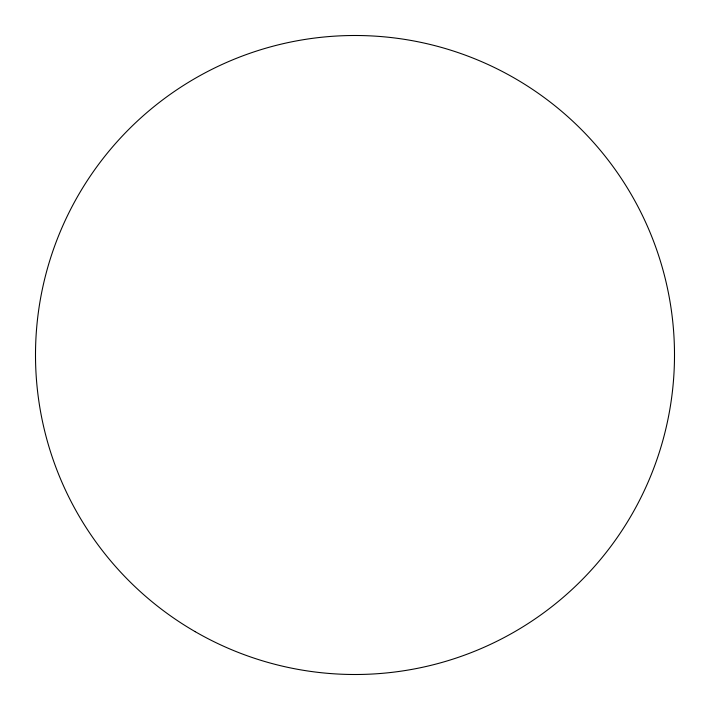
<?xml version="1.0" encoding="UTF-8"?>
<svg xmlns="http://www.w3.org/2000/svg" width="710" height="710" viewBox="0 0 710 710"><rect width="100%" height="100%" fill="white"/><g stroke="black" fill="none" stroke-linecap="round" stroke-linejoin="round"><path stroke-width="1.06" d="M195.25 631.696A319.5 319.5 0 0 0 674.5 355A319.5 319.5 0 0 0 195.25 78.304A319.5 319.5 0 0 0 195.25 631.696"/></g></svg>
